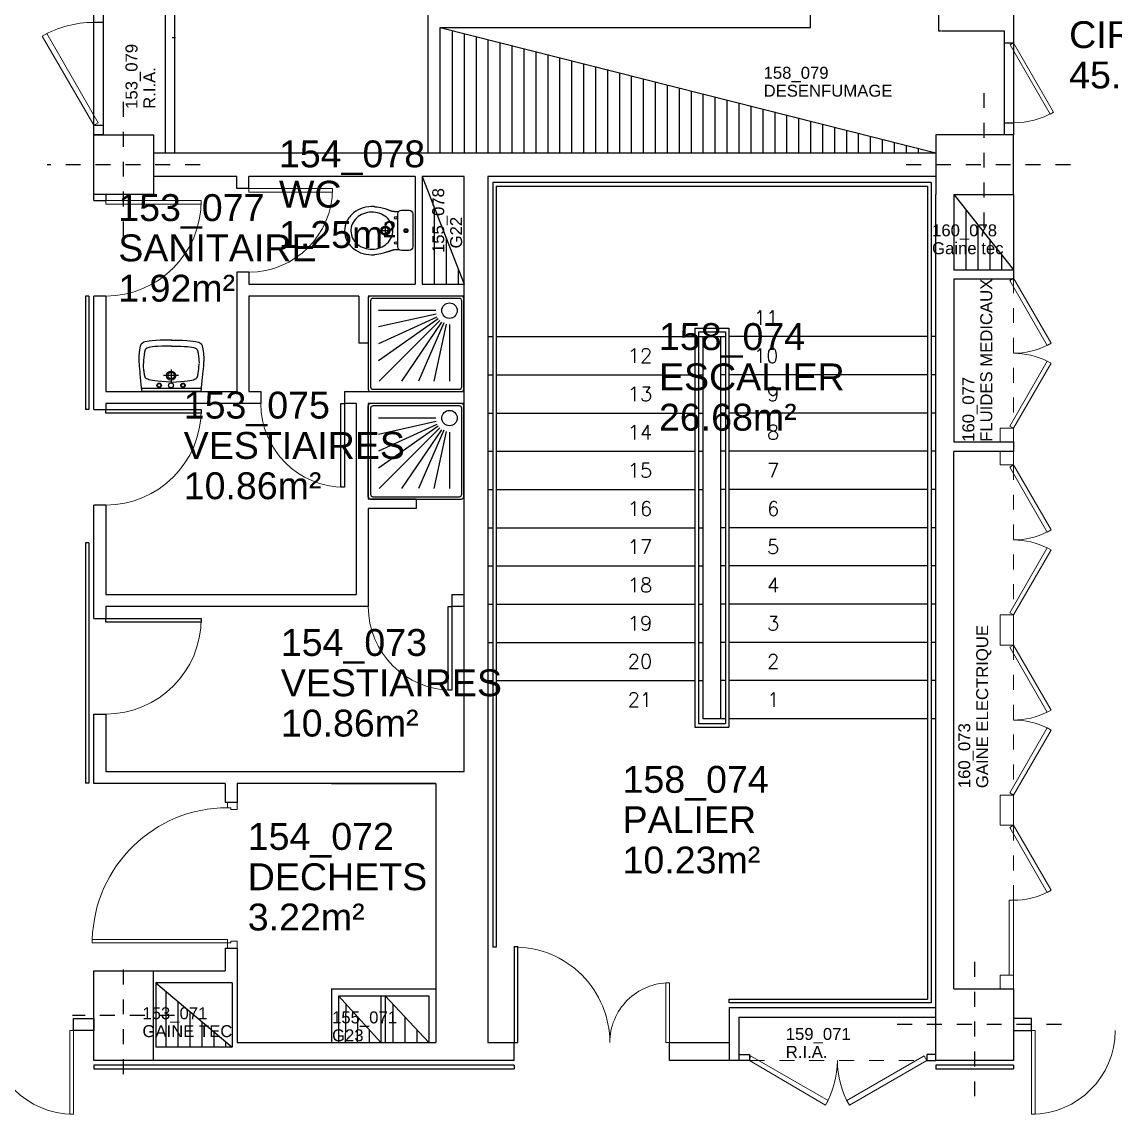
# Model space of a CAD drawing. Header units: metres. Extents: x -5 to 211, y -2 to 116.
# Drawn here: x 151.75 to 160.9, y 70.2 to 79.34 of the extents above; entities that cross this region are included whole.
import ezdxf

# ---------------------------------------------------------------- set-up
doc = ezdxf.new("R2010")
doc.units = ezdxf.units.M
doc.header["$MEASUREMENT"] = 0
doc.linetypes.add('CACHÉ', pattern=[0.25, 0.125, -0.125])
doc.linetypes.add('CONTINU', pattern=[0])
doc.layers.get('0').update_dxf_attribs({"linetype": 'CONTINUOUS'})
for name, color, linetype in [('001 axes', 1, 'CONTINUOUS'), ('004 isolation', 7, 'CONTINUOUS'), ('006 sanitaire', 5, 'CONTINUOUS'), ('009 main courante', 171, 'CONTINUOUS'), ('011 S1', 5, 'CONTINUOUS'), ('A_ACCÈS', 7, 'CONTINUOUS'), ('A_Etiqu_Gaine', 8, 'CONTINUOUS'), ('A_Etiqu_Gaine_code', 8, 'CONTINUOUS'), ('A_Etiqu_Local', 8, 'CONTINUOUS'), ('A_MURS_CLOI', 7, 'CONTINUOUS'), ('A_MURS_STRU', 7, 'CONTINU')]:
    doc.layers.add(name, color=color, linetype=linetype)
doc.layers.add('A_PORT', color=8, linetype='CONTINUOUS', lineweight=0)
doc.styles.add('Attribut', font='arial.ttf')
doc.styles.add('ROMANS', font='ROMANS')

# ---------------------------------------------------------------- blocks, each defined once
blk = doc.blocks.new('A_Etiqu_Local')
at = {"style": 'Attribut', "flags": 1}
for tag, p in [('CODE_HOPITAL', (-0.4463, 1.9645)), ('CODE_SITE', (-0.4463, 1.7395)), ('CODE_BATIMENT', (-0.4463, 1.5145)), ('CODE_SECTEUR', (-0.4463, 1.2895)), ('CODE_ETAGE', (-0.4463, 1.0645)), ('NOM_NORMALISE', (-0.4463, -0.843)), ('SECTEUR_ACTIVITE', (-0.4463, -1.068)), ('SOUS_SECTEUR_ACTIVITE', (-0.4463, -1.293)), ('VOLUME', (-0.4463, -1.518)), ('SERVICE', (-0.4463, -1.743)), ('CODE_UG', (-0.4463, -1.968)), ('CODE_UA', (-0.4463, -2.193)), ('CODE_POLE', (-0.4463, -2.418)), ('OCCUPANT_EXTERNE', (-0.4463, -2.643)), ('DISPONIBILITE', (-0.4463, -2.868)), ('ACCES_HANDICAPES', (-0.4463, -3.093)), ('NATURE_SOL', (-0.4463, -3.318)), ('RISQUE_LABORATOIRE', (-0.4463, -3.543)), ('AMIANTE', (-0.4463, -3.768))]:
    blk.add_attdef(tag, p, '', height=0.15, dxfattribs=at)
at = {"layer": 'A_Etiqu_Local', "style": 'Attribut'}
for tag, p in [('CODE_PIECE', (-0.4437, 0.5281)), ('NOM_USAGE', (-0.4437, 0.1906)), ('SURFACE', (-0.4437, -0.1469))]:
    blk.add_attdef(tag, p, '', height=0.225, dxfattribs=at)
blk = doc.blocks.new('A_Etiqu_Gaine')
at = {"style": 'Attribut', "flags": 1}
for tag, p in [('CODE_HOPITAL', (-0.4323, 0.8651)), ('CODE_SITE', (-0.4323, 0.7151)), ('CODE_BATIMENT', (-0.4323, 0.5651)), ('CODE_SECTEUR', (-0.4323, 0.4151)), ('CODE_ETAGE', (-0.4323, 0.2651)), ('NOM_NORMALISE', (-0.4323, -0.3349)), ('SECTEUR_ACTIVITE', (-0.4323, -0.4849)), ('SOUS_SECTEUR_ACTIVITE', (-0.4323, -0.6349)), ('SURFACE', (-0.4323, -0.7849)), ('CODE_UG', (-0.4323, -0.9349)), ('CODE_POLE', (-0.4323, -1.0849)), ('AMIANTE', (-0.4323, -1.2349))]:
    blk.add_attdef(tag, p, '', height=0.1, dxfattribs=at)
at = {"layer": 'A_Etiqu_Gaine', "style": 'Attribut'}
blk.add_attdef('NOM_USAGE', (-0.4323, -0.1849), '', height=0.1, dxfattribs=at)
at = {"layer": 'A_Etiqu_Gaine_code', "style": 'Attribut'}
blk.add_attdef('CODE_PIECE', (-0.4323, -0.0349), '', height=0.1, dxfattribs=at)
blk = doc.blocks.new('BROCA3-G161')
at = {"layer": '006 sanitaire', "linetype": 'Continuous'}
for points in [[(8.05018, 30.879095), (8.006218, 30.882061), (7.968984, 30.88499), (7.937865, 30.887901), (7.912252, 30.890812), (7.891534, 30.893743), (7.875098, 30.896712), (7.862335, 30.89974), (7.852633, 30.902845), (7.845381, 30.906046), (7.839968, 30.909362), (7.839968, 30.909362), (7.837767, 30.911074), (7.835843, 30.912845), (7.834166, 30.914704), (7.832704, 30.916678), (7.831427, 30.918792), (7.830305, 30.921073), (7.829308, 30.92355), (7.828404, 30.926248), (7.827564, 30.929194), (7.826757, 30.932415), (7.826757, 30.932415), (7.825166, 30.939728), (7.82361, 30.948098), (7.822114, 30.957372), (7.820703, 30.967399), (7.819402, 30.978027), (7.818236, 30.989105), (7.817228, 31.00048), (7.816405, 31.012003), (7.81579, 31.02352), (7.815409, 31.03488)], [(8.046824, 30.879095), (8.090782, 30.882061), (8.128014, 30.88499), (8.159131, 30.887901), (8.184743, 30.890812), (8.205462, 30.893743), (8.221898, 30.896712), (8.234662, 30.89974), (8.244365, 30.902845), (8.251617, 30.906046), (8.257031, 30.909362), (8.257031, 30.909362), (8.259231, 30.911074), (8.261154, 30.912845), (8.262831, 30.914704), (8.264293, 30.916678), (8.265569, 30.918792), (8.26669, 30.921073), (8.267687, 30.92355), (8.26859, 30.926248), (8.269429, 30.929194), (8.270236, 30.932415), (8.270236, 30.932415), (8.271826, 30.939726), (8.273381, 30.948081), (8.274875, 30.957313), (8.276283, 30.967259), (8.277581, 30.977754), (8.278743, 30.988633), (8.279745, 30.999732), (8.280561, 31.010885), (8.281165, 31.021929), (8.281534, 31.032698)]]:
    blk.add_lwpolyline(points, dxfattribs=at)
blk = doc.blocks.new('BROCA3-G162')
at = {"layer": '006 sanitaire', "linetype": 'Continuous'}
for points in [[(8.05018, 31.181126), (8.006218, 31.180733), (7.968984, 31.179865), (7.937865, 31.178559), (7.912252, 31.176854), (7.891534, 31.174787), (7.875098, 31.172396), (7.862335, 31.169719), (7.852633, 31.166794), (7.845381, 31.163659), (7.839968, 31.160352), (7.839968, 31.160352), (7.837767, 31.158641), (7.835843, 31.156869), (7.834166, 31.155011), (7.832704, 31.153038), (7.831427, 31.150924), (7.830305, 31.148642), (7.829308, 31.146166), (7.828404, 31.143469), (7.827564, 31.140523), (7.826757, 31.137302), (7.826757, 31.137302), (7.825166, 31.129988), (7.82361, 31.121619), (7.822114, 31.112344), (7.820703, 31.102317), (7.819402, 31.091688), (7.818236, 31.08061), (7.817228, 31.069234), (7.816405, 31.057711), (7.81579, 31.046194), (7.815409, 31.034834)], [(8.046824, 31.181126), (8.090782, 31.180733), (8.128014, 31.179865), (8.159131, 31.178559), (8.184743, 31.176854), (8.205462, 31.174787), (8.221898, 31.172396), (8.234662, 31.169719), (8.244365, 31.166794), (8.251617, 31.163659), (8.257031, 31.160352), (8.257031, 31.160352), (8.259231, 31.158641), (8.261154, 31.156869), (8.262831, 31.155011), (8.264293, 31.153038), (8.265569, 31.150924), (8.26669, 31.148642), (8.267687, 31.146166), (8.26859, 31.143469), (8.269429, 31.140523), (8.270236, 31.137302), (8.270236, 31.137302), (8.271826, 31.129991), (8.273381, 31.121636), (8.274875, 31.112403), (8.276283, 31.102457), (8.277581, 31.091961), (8.278743, 31.081081), (8.279745, 31.069982), (8.280561, 31.058829), (8.281165, 31.047785), (8.281534, 31.037016)]]:
    blk.add_lwpolyline(points, dxfattribs=at)
blk = doc.blocks.new('BROCA3-G160')
at = {"layer": '011 S1'}
for name in ['BROCA3-G162', 'BROCA3-G161']:
    blk.add_blockref(name, (0, 0), dxfattribs=at)

msp = doc.modelspace()

# ---------------------------------------------------------------- linework, layer by layer
at = {"layer": '001 axes', "color": 8, "linetype": 'CACHÉ'}
for p, q in [((152.6002, 77.5461), (152.6002, 78.7461)), ((159.8002, 78.7462), (159.8002, 77.5462)), ((153.2402, 78.1461), (151.9602, 78.1461)), ((160.5252, 78.1462), (159.0752, 78.1462)), ((152.6002, 70.5323), (152.6002, 71.51)), ((159.7252, 70.3461), (159.7252, 71.5461)), ((153.0274, 71.0211), (152.173, 71.0211)), ((160.4502, 70.9461), (159.0002, 70.9461))]:
    msp.add_line(p, q, dxfattribs=at)
at = {"layer": '004 isolation', "color": 8, "linetype": 'Continuous'}
msp.add_line((160.0502, 77.8961), (160.0502, 77.2665), dxfattribs=at)
at = {"layer": '006 sanitaire', "color": 8, "linetype": 'Continuous'}
for p, q in [((154.7907, 77.6619), (154.7907, 77.5398)), ((154.8396, 77.5936), (154.7272, 77.5936)), ((155.2138, 76.924), (154.7336, 76.924)), ((155.2162, 76.8948), (154.7336, 76.7875)), ((155.2235, 76.8704), (154.7336, 76.6461)), ((155.2333, 76.8558), (154.7336, 76.5047)), ((155.2479, 76.8411), (154.7385, 76.3341)), ((155.2625, 76.8265), (154.9261, 76.3341)), ((155.2796, 76.8216), (155.0675, 76.3341)), ((155.3015, 76.8119), (155.1967, 76.3341)), ((155.3283, 76.807), (155.3283, 76.3341)), ((152.9973, 76.431), (152.9973, 76.3289)), ((153.0605, 76.3799), (152.934, 76.3799)), ((153.2469, 76.2713), (152.7516, 76.2713)), ((153.2469, 76.2464), (152.7516, 76.2464)), ((154.6483, 75.3639), (154.6483, 76.1264)), ((155.2138, 76.0245), (154.7336, 76.0245)), ((155.2162, 75.9953), (154.7336, 75.888)), ((155.2235, 75.9709), (154.7336, 75.7466)), ((155.2333, 75.9563), (154.7336, 75.6052)), ((155.2479, 75.9416), (154.7385, 75.4346)), ((155.2625, 75.927), (154.9261, 75.4346)), ((155.2796, 75.9221), (155.0675, 75.4346)), ((155.3015, 75.9124), (155.1967, 75.4346)), ((155.3283, 75.9075), (155.3283, 75.4346))]:
    msp.add_line(p, q, dxfattribs=at)
for points in [[(154.6997, 77.7947, 0.092603), (154.6048, 77.7845, 0.097518), (154.5245, 77.7421, 0.107322), (154.4688, 77.6727, 0.116228), (154.4499, 77.5925, 0.11669), (154.4688, 77.5124, 0.108258), (154.5245, 77.4436, 0.098236), (154.6047, 77.402, 0.092772), (154.6997, 77.3927, 0.094013)], [(154.5169, 77.5318, 0.102556), (154.5564, 77.4812, 0.093461), (154.6132, 77.449, 0.177237), (154.7496, 77.4518, 0.093461), (154.805, 77.4864, 0.102556), (154.8424, 77.5385, 0.222732), (154.84, 77.6554, 0.102556), (154.8004, 77.7059, 0.093461), (154.7437, 77.7381, 0.177132), (154.6072, 77.7353, 0.093461), (154.5519, 77.7008, 0.102556), (154.5145, 77.6486, 0.222887), (154.5169, 77.5317)], [(154.6662, 76.2464), (155.4278, 76.2464, 0.414214), (155.4478, 76.2664), (155.4478, 77.0259, 0.414214), (155.4278, 77.0459), (154.6682, 77.0459)], [(154.6483, 76.2664, 0.436589), (154.6662, 76.2464), (154.6683, 76.2464)], [(154.6662, 75.3469), (155.4278, 75.3469, 0.414214), (155.4478, 75.3669), (155.4478, 76.1264, 0.414214), (155.4278, 76.1464), (154.6682, 76.1464)], [(154.6483, 75.3669, 0.436589), (154.6662, 75.3469), (154.6683, 75.3469)]]:
    msp.add_lwpolyline(points, format="xyb", dxfattribs=at)
for points in [[(154.7004, 77.7938), (154.7198, 77.7921), (154.7369, 77.79), (154.7521, 77.7875), (154.7654, 77.7849), (154.7771, 77.782), (154.7872, 77.7791), (154.796, 77.7762), (154.8036, 77.7734), (154.8102, 77.7707), (154.816, 77.7683), (154.816, 77.7683), (154.8186, 77.7672), (154.821, 77.7661), (154.8233, 77.7652), (154.8256, 77.7643), (154.8277, 77.7635), (154.8298, 77.7627), (154.8319, 77.762), (154.8339, 77.7614), (154.8359, 77.7608), (154.838, 77.7602), (154.838, 77.7602), (154.8402, 77.7597), (154.8423, 77.7592), (154.8446, 77.7587), (154.8468, 77.7583), (154.8491, 77.7579), (154.8514, 77.7575), (154.8536, 77.7572), (154.8559, 77.7569), (154.8582, 77.7566), (154.8604, 77.7563), (154.8604, 77.7563), (154.8649, 77.7559), (154.8692, 77.7555), (154.8735, 77.7553), (154.8778, 77.755), (154.882, 77.7549), (154.8863, 77.7548), (154.8907, 77.7547), (154.8952, 77.7547), (154.8997, 77.7547), (154.9045, 77.7547)], [(154.7004, 77.3934), (154.7198, 77.3963), (154.7369, 77.3992), (154.7521, 77.4021), (154.7654, 77.4049), (154.7771, 77.4076), (154.7872, 77.4102), (154.796, 77.4128), (154.8036, 77.4151), (154.8102, 77.4174), (154.816, 77.4194), (154.816, 77.4194), (154.8186, 77.4204), (154.821, 77.4213), (154.8233, 77.4221), (154.8256, 77.423), (154.8277, 77.4238), (154.8298, 77.4246), (154.8319, 77.4253), (154.8339, 77.4261), (154.8359, 77.4268), (154.838, 77.4275), (154.838, 77.4275), (154.8402, 77.4283), (154.8423, 77.429), (154.8446, 77.4297), (154.8468, 77.4304), (154.8491, 77.4311), (154.8514, 77.4318), (154.8536, 77.4324), (154.8559, 77.433), (154.8582, 77.4335), (154.8604, 77.4341), (154.8604, 77.4341), (154.8649, 77.4349), (154.8692, 77.4356), (154.8735, 77.4362), (154.8778, 77.4366), (154.882, 77.4369), (154.8863, 77.4371), (154.8907, 77.4372), (154.8952, 77.4373), (154.8997, 77.4373), (154.9045, 77.4373)], [(154.6483, 77.0259), (154.6483, 76.2634)], [(153.0012, 76.6781), (152.9498, 76.6773), (152.9062, 76.6761), (152.8698, 76.6743), (152.8398, 76.6721), (152.8155, 76.6694), (152.7962, 76.6663), (152.7811, 76.6628), (152.7696, 76.659), (152.7609, 76.6548), (152.7543, 76.6503), (152.7543, 76.6503), (152.7515, 76.6479), (152.7491, 76.6454), (152.747, 76.6427), (152.7451, 76.6399), (152.7434, 76.6368), (152.7419, 76.6334), (152.7406, 76.6298), (152.7393, 76.6257), (152.7382, 76.6213), (152.7371, 76.6164), (152.7371, 76.6164), (152.7361, 76.6111), (152.7351, 76.6054), (152.7342, 76.5994), (152.7332, 76.5931), (152.7324, 76.5866), (152.7316, 76.5801), (152.7308, 76.5735), (152.7301, 76.567), (152.7295, 76.5606), (152.729, 76.5544), (152.729, 76.5544), (152.7285, 76.5485), (152.7281, 76.5428), (152.7278, 76.5372), (152.7276, 76.5316), (152.7275, 76.5259), (152.7275, 76.5201), (152.7275, 76.5141), (152.7277, 76.5077), (152.728, 76.5009), (152.7283, 76.4936), (152.7283, 76.4936), (152.7294, 76.4772), (152.7309, 76.4587), (152.7327, 76.438), (152.7348, 76.4153), (152.7371, 76.3909), (152.7397, 76.3648), (152.7425, 76.3371), (152.7455, 76.3081), (152.7485, 76.2778), (152.7516, 76.2464)], [(152.9973, 76.6781), (153.0487, 76.6773), (153.0922, 76.6761), (153.1287, 76.6743), (153.1587, 76.6721), (153.183, 76.6694), (153.2023, 76.6663), (153.2173, 76.6628), (153.2289, 76.659), (153.2376, 76.6548), (153.2442, 76.6503), (153.2442, 76.6503), (153.2469, 76.6479), (153.2493, 76.6454), (153.2515, 76.6427), (153.2534, 76.6399), (153.2551, 76.6368), (153.2566, 76.6334), (153.2579, 76.6298), (153.2591, 76.6257), (153.2602, 76.6213), (153.2613, 76.6164), (153.2613, 76.6164), (153.2623, 76.6111), (153.2633, 76.6054), (153.2643, 76.5994), (153.2652, 76.5931), (153.2661, 76.5866), (153.2669, 76.5801), (153.2677, 76.5735), (153.2683, 76.567), (153.269, 76.5606), (153.2695, 76.5544), (153.2695, 76.5544), (153.27, 76.5485), (153.2704, 76.5428), (153.2707, 76.5372), (153.2709, 76.5316), (153.271, 76.5259), (153.271, 76.5201), (153.2709, 76.5141), (153.2708, 76.5077), (153.2705, 76.5009), (153.2701, 76.4936), (153.2701, 76.4936), (153.2691, 76.4772), (153.2676, 76.4587), (153.2658, 76.438), (153.2637, 76.4153), (153.2613, 76.3909), (153.2587, 76.3648), (153.2559, 76.3371), (153.253, 76.3081), (153.25, 76.2778), (153.2469, 76.2464)], [(154.6483, 76.1264), (154.6483, 75.3639)]]:
    msp.add_lwpolyline(points, dxfattribs=at)
for points in [[(154.9257, 77.7645), (154.9902, 77.7645, -0.414214), (155.0202, 77.7345), (155.0202, 77.4575, -0.414214), (154.9902, 77.4275), (154.9257, 77.4275, -0.414214), (154.8957, 77.4575), (154.8957, 77.7345, -0.414214)], [(154.6678, 77.0064), (154.6678, 76.2859, 0.414214), (154.6878, 76.2659), (155.4107, 76.2659, 0.414214), (155.4307, 76.2859), (155.4307, 77.0064, 0.414214), (155.4107, 77.0264), (154.6878, 77.0264, 0.414214)], [(154.6678, 76.1069), (154.6678, 75.3864, 0.414214), (154.6878, 75.3664), (155.4107, 75.3664, 0.414214), (155.4307, 75.3864), (155.4307, 76.1069, 0.414214), (155.4107, 76.1269), (154.6878, 76.1269, 0.414214)]]:
    msp.add_lwpolyline(points, format="xyb", close=True, dxfattribs=at)
for centre, radius in [((154.8786, 77.701), 0.0105), ((154.7907, 77.5936), 0.0383), ((154.7907, 77.5936), 0.0276), ((154.9641, 77.5936), 0.0166), ((154.9641, 77.5936), 0.00963), ((154.9641, 77.5936), 0.000007), ((154.8786, 77.491), 0.0105), ((155.3283, 76.924), 0.0647), ((152.9973, 76.3799), 0.0387), ((152.9973, 76.3799), 0.0274), ((152.8978, 76.2984), 0.0189), ((152.8978, 76.2984), 0.0144), ((152.9973, 76.2984), 0.0204), ((153.0968, 76.2984), 0.0189), ((153.0968, 76.2984), 0.0144), ((155.3283, 76.0245), 0.0647)]:
    msp.add_circle(centre, radius, dxfattribs=at)
for centre in [(154.6683, 77.0259), (154.6683, 76.1264)]:
    msp.add_arc(centre, 0.02, 89.92179, 179.9218, dxfattribs=at)
at = {"layer": '009 main courante', "color": 8, "linetype": 'Continuous'}
for p, q in [((155.6902, 77.9963), (155.6902, 71.5947)), ((159.3602, 77.9963), (159.3602, 71.129)), ((155.7202, 77.9663), (155.7202, 71.5947)), ((159.3302, 77.9663), (159.3302, 71.159)), ((152.2802, 77.0461), (152.2802, 76.0961)), ((152.3102, 77.0461), (152.2802, 77.0461)), ((152.3102, 77.0461), (152.3102, 76.0961)), ((157.3828, 76.7763), (157.3828, 73.4367)), ((157.3828, 76.7763), (157.6676, 76.7763)), ((157.4128, 76.7463), (157.4128, 73.4667)), ((157.4128, 76.7463), (157.6376, 76.7463)), ((157.6376, 76.7463), (157.6376, 73.4667)), ((157.6676, 76.7763), (157.6676, 73.4367)), ((152.3102, 76.0961), (152.2802, 76.0961)), ((152.2802, 74.981), (152.2802, 72.9666)), ((152.3102, 74.981), (152.2802, 74.981)), ((152.3102, 74.981), (152.3102, 72.9666)), ((157.3828, 73.4367), (157.6676, 73.4367)), ((157.4128, 73.4667), (157.6376, 73.4667)), ((152.3102, 72.9666), (152.2802, 72.9666)), ((155.7202, 71.5947), (155.6902, 71.5947)), ((157.6701, 71.129), (157.6701, 71.159)), ((152.3502, 70.6061), (152.3502, 70.5761)), ((155.8702, 70.6061), (155.8702, 70.5761)), ((159.4002, 70.6061), (159.4002, 70.5761)), ((160.0502, 70.6061), (160.0502, 70.5761))]:
    msp.add_line(p, q, dxfattribs=at)
for points in [[(159.3602, 77.9963), (155.6902, 77.9963)], [(155.7202, 77.9663), (159.3302, 77.9663)], [(157.6701, 71.159), (159.3302, 71.159)], [(159.3602, 71.129), (157.6701, 71.129)], [(155.8702, 70.6061), (152.3502, 70.6061)], [(152.3502, 70.5761), (155.8702, 70.5761)], [(160.0502, 70.6061), (159.4002, 70.6061)], [(159.4002, 70.5761), (160.0502, 70.5761)]]:
    msp.add_lwpolyline(points, dxfattribs=at)
at = {"layer": 'A_ACCÈS', "color": 8, "linetype": 'Continuous'}
for p, q in [((155.6502, 76.7063), (155.6902, 76.7063)), ((155.7202, 76.7063), (157.3828, 76.7063)), ((157.4128, 76.7063), (157.6376, 76.7063)), ((159.3302, 76.7063), (157.6676, 76.7063)), ((159.4002, 76.7063), (159.3602, 76.7063)), ((155.6502, 76.3863), (155.6902, 76.3863)), ((155.7202, 76.3863), (157.3828, 76.3863)), ((157.4128, 76.3863), (157.4528, 76.3863)), ((157.6376, 76.3863), (157.5976, 76.3863)), ((159.3302, 76.3863), (157.6676, 76.3863)), ((159.4002, 76.3863), (159.3602, 76.3863)), ((155.6502, 76.0664), (155.6902, 76.0664)), ((155.7202, 76.0664), (157.3828, 76.0664)), ((157.4128, 76.0664), (157.4528, 76.0664)), ((157.6376, 76.0664), (157.5976, 76.0664)), ((159.3302, 76.0664), (157.6676, 76.0664)), ((159.4002, 76.0664), (159.3602, 76.0664)), ((155.6502, 75.7464), (155.6902, 75.7464)), ((155.7202, 75.7464), (157.3828, 75.7464)), ((157.4128, 75.7464), (157.4528, 75.7464)), ((157.6376, 75.7464), (157.5976, 75.7464)), ((159.3302, 75.7464), (157.6676, 75.7464)), ((159.4002, 75.7464), (159.3602, 75.7464)), ((155.6523, 75.4265), (155.6923, 75.4265)), ((155.7202, 75.4265), (157.3828, 75.4265)), ((157.4128, 75.4265), (157.4528, 75.4265)), ((157.6376, 75.4265), (157.5976, 75.4265)), ((159.3302, 75.4265), (157.6676, 75.4265)), ((159.4002, 75.4265), (159.3602, 75.4265)), ((155.6502, 75.1065), (155.6902, 75.1065)), ((155.7202, 75.1065), (157.3828, 75.1065)), ((157.4128, 75.1065), (157.4528, 75.1065)), ((157.6376, 75.1065), (157.5976, 75.1065)), ((159.3302, 75.1065), (157.6676, 75.1065)), ((159.4002, 75.1065), (159.3602, 75.1065)), ((155.6502, 74.7865), (155.6902, 74.7865)), ((155.7202, 74.7865), (157.3828, 74.7865)), ((157.4128, 74.7865), (157.4528, 74.7865)), ((157.6376, 74.7865), (157.5976, 74.7865)), ((159.3302, 74.7865), (157.6676, 74.7865)), ((159.4002, 74.7865), (159.3602, 74.7865)), ((155.6502, 74.4666), (155.6902, 74.4666)), ((155.7202, 74.4666), (157.3828, 74.4666)), ((157.4128, 74.4666), (157.4528, 74.4666)), ((157.6376, 74.4666), (157.5976, 74.4666)), ((159.3302, 74.4666), (157.6676, 74.4666)), ((159.4002, 74.4666), (159.3602, 74.4666)), ((155.6502, 74.1466), (155.6902, 74.1466)), ((155.7202, 74.1466), (157.3828, 74.1466)), ((157.4128, 74.1466), (157.4528, 74.1466)), ((157.6376, 74.1466), (157.5976, 74.1466)), ((159.3302, 74.1466), (157.6676, 74.1466)), ((159.4002, 74.1466), (159.3602, 74.1466)), ((155.6502, 73.8267), (155.6902, 73.8267)), ((155.7202, 73.8267), (157.3828, 73.8267)), ((157.4128, 73.8267), (157.4528, 73.8267)), ((157.6376, 73.8267), (157.5976, 73.8267)), ((159.3302, 73.8267), (157.6676, 73.8267)), ((159.4002, 73.8267), (159.3602, 73.8267)), ((157.6376, 73.5067), (157.4528, 73.5067)), ((159.3302, 73.5067), (157.6676, 73.5067)), ((159.4002, 73.5067), (159.3602, 73.5067))]:
    msp.add_line(p, q, dxfattribs=at)
for points in [[(157.4528, 73.5067), (157.4528, 76.7063)], [(157.5976, 76.7063), (157.5976, 73.5067)]]:
    msp.add_lwpolyline(points, dxfattribs=at)
at = {"layer": 'A_MURS_CLOI', "color": 8, "linetype": 'Continuous'}
for p, q in [((160.0502, 83.8961), (160.0502, 78.3961)), ((155.1502, 78.2461), (155.1502, 80.5961)), ((158.3502, 79.2961), (158.3502, 80.0961)), ((159.4203, 80.0961), (159.4203, 79.2666)), ((153.0301, 78.2461), (153.0301, 79.4957)), ((152.9501, 78.2461), (152.9501, 79.4157)), ((155.2502, 79.2961), (158.3502, 79.2961)), ((155.2502, 79.2961), (159.4002, 78.2461)), ((155.2502, 78.2461), (155.2502, 79.2961)), ((155.3502, 79.2708), (155.3502, 78.2461)), ((159.4203, 79.2666), (159.4473, 79.2666)), ((159.4536, 79.2666), (159.9705, 79.2666)), ((159.9702, 79.2666), (159.9702, 78.3961)), ((153.0346, 79.2093), (153.0076, 79.2093)), ((155.4502, 79.2455), (155.4502, 78.2461)), ((155.5502, 79.2202), (155.5502, 78.2461)), ((155.6502, 79.1949), (155.6502, 78.2461)), ((155.7502, 79.1696), (155.7502, 78.2461)), ((159.9702, 79.1662), (160.0502, 79.1662)), ((155.8502, 79.1443), (155.8502, 78.2461)), ((155.9502, 79.119), (155.9502, 78.2461)), ((156.0502, 79.0937), (156.0502, 78.2461)), ((156.1502, 79.0684), (156.1502, 78.2461)), ((156.2502, 79.0431), (156.2502, 78.2461)), ((156.3502, 79.0178), (156.3502, 78.2461)), ((156.4502, 78.9925), (156.4502, 78.2461)), ((156.5502, 78.9672), (156.5502, 78.2461)), ((156.6502, 78.9419), (156.6502, 78.2461)), ((156.7502, 78.9166), (156.7502, 78.2461)), ((156.8502, 78.8913), (156.8502, 78.2461)), ((156.9502, 78.866), (156.9502, 78.2461)), ((157.0502, 78.8407), (157.0502, 78.2461)), ((157.1502, 78.8154), (157.1502, 78.2461)), ((157.2502, 78.7901), (157.2502, 78.2461)), ((157.3502, 78.7648), (157.3502, 78.2461)), ((157.4502, 78.7395), (157.4502, 78.2461)), ((157.5502, 78.7142), (157.5502, 78.2461)), ((157.6502, 78.6889), (157.6502, 78.2461)), ((157.7502, 78.6636), (157.7502, 78.2461)), ((157.8502, 78.6383), (157.8502, 78.2461)), ((157.9502, 78.613), (157.9502, 78.2461)), ((158.0502, 78.5877), (158.0502, 78.2461)), ((158.1502, 78.5624), (158.1502, 78.2461)), ((158.2502, 78.5371), (158.2502, 78.2461)), ((158.3502, 78.5118), (158.3502, 78.2461)), ((158.4502, 78.4865), (158.4502, 78.2461)), ((158.5501, 78.4612), (158.5501, 78.2461)), ((158.6501, 78.4359), (158.6501, 78.2461)), ((159.9702, 78.4966), (160.0502, 78.4966)), ((158.7501, 78.4106), (158.7501, 78.2461)), ((158.8501, 78.3853), (158.8501, 78.2461)), ((158.9501, 78.36), (158.9501, 78.2461)), ((159.0501, 78.3347), (159.0501, 78.2461)), ((159.1501, 78.3094), (159.1501, 78.2461)), ((159.2501, 78.2841), (159.2501, 78.2461)), ((153.5483, 77.9459), (153.5483, 78.0461)), ((153.6483, 77.9459), (153.6483, 78.0461)), ((155.0402, 78.0461), (155.0402, 77.1459)), ((155.1002, 78.0461), (155.1002, 77.1459)), ((155.1002, 78.0461), (155.4502, 77.1459)), ((152.3502, 77.8461), (152.3502, 77.8961)), ((152.4502, 77.8961), (152.4502, 77.8461)), ((153.6483, 77.9459), (153.5483, 77.9459)), ((159.4002, 71.0741), (159.4002, 77.8961)), ((159.5502, 77.8961), (159.5502, 77.2665)), ((159.5502, 77.8961), (160.0502, 77.2665)), ((160.0502, 77.8961), (160.0502, 77.1865)), ((152.3502, 77.8461), (152.4502, 77.8461)), ((155.2002, 77.7889), (155.2002, 77.1459)), ((159.6502, 77.7702), (159.6502, 77.2665)), ((159.7502, 77.6443), (159.7502, 77.2665)), ((155.3002, 77.5317), (155.3002, 77.1459)), ((159.8502, 77.5165), (159.8502, 77.2665)), ((159.9502, 77.3924), (159.9502, 77.2665)), ((153.6483, 77.2461), (153.5483, 77.2461)), ((153.5483, 77.2461), (153.5483, 76.2464)), ((153.6483, 77.2461), (153.6483, 77.1459)), ((155.4002, 77.2709), (155.4002, 77.1459)), ((159.5502, 77.1865), (159.5502, 75.8259)), ((153.6483, 77.1459), (155.0402, 77.1459)), ((155.1002, 77.1459), (155.4502, 77.1459)), ((152.4502, 77.0461), (152.3502, 77.0461)), ((152.3502, 76.0964), (152.3502, 77.0461)), ((152.4502, 77.0461), (152.4502, 76.2464)), ((153.6483, 77.0459), (153.6483, 76.2464)), ((154.5683, 77.0459), (153.6483, 77.0459)), ((154.5683, 77.0459), (154.5683, 76.652)), ((155.4502, 77.0459), (154.6483, 77.0459)), ((154.6483, 77.04), (154.6483, 76.652)), ((154.6483, 76.652), (154.5683, 76.652)), ((152.4502, 76.2464), (153.5483, 76.2464)), ((153.6483, 76.2464), (153.7483, 76.2464)), ((153.7483, 76.2464), (153.7483, 76.1464)), ((154.4483, 76.2464), (154.4483, 76.1464)), ((154.4483, 76.2464), (155.4502, 76.2464)), ((152.4502, 76.1464), (152.4502, 76.0964)), ((153.7483, 76.1464), (152.4502, 76.1464)), ((154.5483, 76.1464), (154.4483, 76.1464)), ((154.5483, 76.1464), (154.5483, 74.5464)), ((155.4502, 76.1464), (154.6483, 76.1464)), ((154.6483, 76.1464), (154.6483, 75.3469)), ((152.3502, 76.0964), (152.4502, 76.0964)), ((160.0502, 75.8259), (160.0502, 75.7459)), ((159.5502, 71.2461), (159.5502, 75.7459)), ((155.0492, 75.3469), (154.6483, 75.3469)), ((155.0492, 75.3469), (155.0492, 75.2669)), ((152.4502, 75.2964), (152.3502, 75.2964)), ((152.3502, 74.3464), (152.3502, 75.2964)), ((152.4502, 75.2964), (152.4502, 74.5464)), ((155.0492, 75.2669), (154.6483, 75.2669)), ((154.6483, 75.2669), (154.6483, 74.4464)), ((152.4502, 74.5464), (154.5483, 74.5464)), ((155.3483, 74.5464), (155.3483, 74.4464)), ((155.3483, 74.5464), (155.4502, 74.5464)), ((152.4502, 74.4464), (152.4502, 74.3464)), ((154.6483, 74.4464), (152.4502, 74.4464)), ((155.4502, 74.4464), (155.3483, 74.4464)), ((152.3502, 74.3464), (152.4502, 74.3464)), ((152.3502, 73.5464), (152.4502, 73.5464)), ((152.3502, 72.9661), (152.3502, 73.5464)), ((152.4502, 73.5464), (152.4502, 73.0661)), ((152.4502, 73.0661), (155.4502, 73.0661)), ((153.4498, 72.9661), (152.3502, 72.9661)), ((153.4498, 72.9661), (153.4498, 72.8059)), ((153.5498, 72.9661), (153.5498, 72.8059)), ((155.2148, 72.9661), (153.5498, 72.9661)), ((155.2148, 72.9661), (155.2148, 70.7961)), ((153.5498, 72.8059), (153.4498, 72.8059)), ((153.4498, 71.5861), (153.4498, 71.3961)), ((153.5498, 71.5861), (153.5498, 70.7961)), ((152.8502, 71.3961), (153.4498, 71.3961)), ((153.5101, 71.2961), (152.8701, 71.2961)), ((152.8701, 71.2961), (152.8701, 70.7561)), ((152.8701, 71.2961), (153.5101, 70.7561)), ((153.5101, 71.2961), (153.5101, 70.7561)), ((152.9543, 71.225), (152.9543, 70.7561)), ((154.3398, 71.2461), (154.3398, 70.7961)), ((153.0543, 71.1406), (153.0543, 70.7561)), ((154.3998, 71.1861), (154.7548, 70.7961)), ((154.3998, 71.1861), (154.3998, 70.7961)), ((154.4593, 71.1208), (154.4548, 70.7961)), ((154.7548, 71.1861), (154.7548, 70.7961)), ((154.7548, 71.1861), (155.1548, 71.1861)), ((154.7898, 71.1861), (155.1548, 70.7961)), ((154.7898, 71.1861), (154.7898, 70.7961)), ((154.8548, 71.1167), (154.8548, 70.7961)), ((155.1548, 71.1861), (155.1548, 70.7961)), ((153.1543, 71.0563), (153.1543, 70.7561)), ((157.6701, 71.089), (159.4002, 71.089)), ((157.6701, 71.089), (157.6701, 70.6461)), ((153.2543, 70.9719), (153.2543, 70.7561)), ((154.5578, 71.0126), (154.5548, 70.7961)), ((154.9548, 71.0098), (154.9548, 70.7961)), ((157.7501, 71.009), (159.4002, 71.009)), ((157.7501, 71.009), (157.7501, 70.6461)), ((160.2002, 70.9965), (160.0502, 70.9965)), ((160.2002, 70.8965), (160.2002, 70.9965)), ((153.3543, 70.8875), (153.3543, 70.7561)), ((154.6548, 70.903), (154.6548, 70.7961)), ((155.0548, 70.903), (155.0548, 70.7961)), ((160.0502, 70.8965), (160.2002, 70.8965)), ((153.5101, 70.7561), (152.8701, 70.7561)), ((153.4543, 70.8031), (153.4543, 70.7561)), ((157.1702, 70.6461), (157.1702, 70.7961)), ((157.7501, 70.6461), (157.1702, 70.6461))]:
    msp.add_line(p, q, dxfattribs=at)
for points in [[(152.4302, 79.4157), (152.4302, 78.3961), (152.3502, 78.3961), (152.3502, 79.6961)], [(152.4302, 79.3357), (152.3502, 79.3357)], [(152.3502, 78.4761), (152.4302, 78.4761)], [(152.8502, 78.2461), (159.4002, 78.2461), (159.4002, 78.0461), (155.6502, 78.0461)], [(159.5502, 77.2665), (160.0502, 77.2665)], [(160.0502, 77.1865), (159.5502, 77.1865)], [(159.5502, 75.8259), (160.0502, 75.8259)], [(160.0502, 75.7459), (159.5502, 75.7459)], [(157.1702, 70.7961), (157.6701, 70.7961)], [(157.7501, 70.6961), (157.8402, 70.6961), (157.8402, 70.6461), (157.7501, 70.6461)]]:
    msp.add_lwpolyline(points, dxfattribs=at)
for points in [[(154.4483, 76.1464), (154.4483, 75.4464), (154.4183, 75.4464), (154.4183, 76.1464)], [(152.4502, 76.0964), (153.2502, 76.0964), (153.2502, 76.0664), (152.4502, 76.0664)], [(155.3483, 74.4464), (155.3483, 73.7464), (155.3183, 73.7464), (155.3183, 74.4464)], [(152.4502, 74.3464), (153.2502, 74.3464), (153.2502, 74.3164), (152.4502, 74.3164)], [(155.9002, 70.7961), (155.9002, 71.5961), (155.8702, 71.5961), (155.8702, 70.7961)], [(152.1802, 70.8965), (152.1802, 70.9965), (152.3502, 70.9965), (152.3502, 70.8965)], [(159.4002, 70.6461), (159.4002, 70.6961), (159.3252, 70.6961), (159.3252, 70.6461)]]:
    msp.add_lwpolyline(points, close=True, dxfattribs=at)
at = {"layer": 'A_MURS_STRU', "color": 8, "linetype": 'Continuous'}
for p, q in [((152.3502, 71.3961), (152.8502, 71.3961)), ((152.3502, 70.6461), (152.3502, 71.3961)), ((152.8502, 70.6461), (152.8502, 71.3961)), ((155.8702, 70.6461), (155.8702, 70.7961)), ((152.8502, 70.6461), (152.3502, 70.6461))]:
    msp.add_line(p, q, dxfattribs=at)
msp.add_lwpolyline([(152.8502, 77.8961), (152.3502, 77.8961), (152.3502, 78.3961), (152.8502, 78.3961)], close=True, dxfattribs=at)
for points in [[(159.5502, 77.8961), (160.0502, 77.8961), (160.0502, 78.3961), (159.4002, 78.3961), (159.4002, 77.8961)], [(153.5483, 78.0461), (152.8502, 78.0461)], [(155.0402, 78.0461), (153.6483, 78.0461)], [(155.4502, 78.0461), (155.1002, 78.0461)], [(155.4502, 73.0661), (155.4502, 78.0461)], [(155.6502, 78.0461), (155.6502, 70.7961)], [(154.3398, 72.9661), (155.2148, 72.9661)], [(153.4498, 71.5861), (153.5498, 71.5861)], [(154.3398, 71.2461), (155.2148, 71.2461)], [(159.5502, 71.2461), (160.0502, 71.2461), (160.0502, 70.6461), (159.4002, 70.6461), (159.4002, 71.0741)], [(154.3998, 71.1861), (155.1548, 71.1861)], [(153.5498, 70.7961), (155.2148, 70.7961)], [(155.6502, 70.7961), (155.8702, 70.7961)], [(155.8702, 70.6461), (152.8502, 70.6461)]]:
    msp.add_lwpolyline(points, dxfattribs=at)
at = {"layer": 'A_PORT', "color": 8, "linetype": 'Continuous'}
for p, q in [((151.9195, 79.2221), (151.9568, 79.2436)), ((152.3502, 78.4761), (151.9195, 79.2221)), ((151.9568, 79.2436), (152.3875, 78.4976)), ((160.0212, 79.1494), (160.0502, 79.1662)), ((160.0502, 79.1662), (160.385, 78.5863)), ((160.356, 78.5695), (160.0212, 79.1494)), ((160.385, 78.5863), (160.356, 78.5695)), ((152.3875, 78.4976), (152.3502, 78.4761)), ((153.6483, 77.9461), (154.3483, 77.9461)), ((153.6483, 77.9161), (153.6483, 77.9461)), ((154.3483, 77.9161), (153.6483, 77.9161)), ((154.3483, 77.9461), (154.3483, 77.9161)), ((152.4502, 77.8461), (153.2502, 77.8461)), ((152.4502, 77.8161), (152.4502, 77.8461)), ((153.2502, 77.8161), (152.4502, 77.8161)), ((153.2502, 77.8461), (153.2502, 77.8161)), ((160.0502, 77.1959), (160.0175, 77.1771)), ((160.0175, 77.1771), (160.3318, 76.6328)), ((160.3644, 76.6517), (160.0502, 77.1959)), ((160.3318, 76.6328), (160.3644, 76.6517)), ((160.0175, 75.9578), (160.3318, 76.5021)), ((160.3644, 76.4833), (160.0502, 75.939)), ((160.3318, 76.5021), (160.3644, 76.4833)), ((160.0502, 75.939), (159.9377, 75.939)), ((159.9377, 75.939), (159.9377, 75.8259)), ((160.0502, 75.939), (160.0175, 75.9578)), ((160.0502, 75.8259), (160.0502, 75.939)), ((159.9377, 75.8259), (160.0502, 75.8259)), ((159.9377, 75.7459), (160.0502, 75.7459)), ((159.9377, 75.6329), (159.9377, 75.7459)), ((160.0502, 75.7459), (160.0502, 75.6329)), ((160.0502, 75.6329), (159.9377, 75.6329)), ((160.0502, 75.6329), (160.0175, 75.614)), ((160.0175, 75.614), (160.3318, 75.0698)), ((160.3644, 75.0886), (160.0502, 75.6329)), ((160.3318, 75.0698), (160.3644, 75.0886)), ((160.0175, 74.3948), (160.3318, 74.9391)), ((160.3644, 74.9202), (160.0502, 74.3759)), ((160.3318, 74.9391), (160.3644, 74.9202)), ((159.9377, 74.3759), (160.0502, 74.3759)), ((159.9377, 74.1245), (159.9377, 74.3759)), ((160.0502, 74.3759), (160.0175, 74.3948)), ((160.0502, 74.3759), (160.0502, 74.1245)), ((160.0502, 74.1245), (159.9377, 74.1245)), ((160.0502, 74.1245), (160.0175, 74.1057)), ((160.0175, 74.1057), (160.3318, 73.5614)), ((160.3644, 73.5802), (160.0502, 74.1245)), ((160.3318, 73.5614), (160.3644, 73.5802)), ((160.0175, 72.8864), (160.3318, 73.4307)), ((160.3644, 73.4118), (160.0502, 72.8675)), ((160.3318, 73.4307), (160.3644, 73.4118)), ((159.9377, 72.8675), (160.0502, 72.8675)), ((159.9377, 72.6162), (159.9377, 72.8675)), ((160.0502, 72.8675), (160.0175, 72.8864)), ((160.0502, 72.8675), (160.0502, 72.6162)), ((153.4698, 72.8059), (153.4698, 72.762)), ((153.5498, 72.8059), (153.4698, 72.8059)), ((153.4698, 72.762), (153.4976, 72.762)), ((153.4976, 72.762), (153.4976, 72.746)), ((153.5498, 72.8059), (153.5498, 72.746)), ((153.4976, 72.746), (153.5498, 72.746)), ((160.0502, 72.6162), (159.9377, 72.6162)), ((160.0502, 72.6162), (160.0175, 72.5973)), ((160.0175, 72.5973), (160.3318, 72.053)), ((160.3644, 72.0719), (160.0502, 72.6162)), ((160.3318, 72.053), (160.3644, 72.0719)), ((160.0125, 71.3592), (160.0125, 71.9877)), ((160.0125, 71.9877), (160.0502, 71.9877)), ((160.0502, 71.9877), (160.0502, 71.3592)), ((152.3382, 71.66), (152.3382, 71.63)), ((153.4698, 71.66), (152.3382, 71.66)), ((153.4698, 71.5861), (153.4698, 71.66)), ((153.4976, 71.63), (152.3382, 71.63)), ((153.5498, 71.5861), (153.4698, 71.5861)), ((153.4976, 71.63), (153.4976, 71.646)), ((153.4976, 71.646), (153.5498, 71.646)), ((153.5498, 71.5861), (153.5498, 71.646)), ((157.1702, 71.2961), (157.1402, 71.2961)), ((157.1402, 71.2961), (157.1402, 70.7961)), ((157.1702, 70.7961), (157.1702, 71.2961)), ((159.9377, 71.3592), (160.0502, 71.3592)), ((159.9377, 71.2461), (159.9377, 71.3592)), ((160.0502, 71.3592), (160.0125, 71.3592)), ((160.0502, 71.3592), (160.0502, 71.2461)), ((160.0502, 71.2461), (159.9377, 71.2461)), ((152.1502, 70.1965), (152.1502, 70.8965)), ((152.1502, 70.8965), (152.1802, 70.8965)), ((152.1802, 70.8965), (152.1802, 70.1965)), ((160.2002, 70.8965), (160.2002, 70.1965)), ((160.2302, 70.8965), (160.2002, 70.8965)), ((160.2302, 70.1965), (160.2302, 70.8965)), ((157.1402, 70.7961), (157.1702, 70.7961)), ((157.8477, 70.6851), (157.8402, 70.6461)), ((158.4972, 70.3101), (157.8477, 70.6851)), ((158.6532, 70.3101), (159.3027, 70.6851)), ((159.3027, 70.6851), (159.3252, 70.6461)), ((157.8402, 70.6461), (158.4747, 70.2711)), ((159.3252, 70.6461), (158.6757, 70.2711)), ((158.4747, 70.2711), (158.4972, 70.3101)), ((158.6757, 70.2711), (158.6532, 70.3101)), ((152.1802, 70.1965), (152.1502, 70.1965)), ((160.2002, 70.1965), (160.2302, 70.1965))]:
    msp.add_line(p, q, dxfattribs=at)
at = {"layer": 'A_PORT', "color": 8, "linetype": 'CACHÉ'}
for p, q in [((160.0502, 77.1959), (160.0502, 75.939)), ((160.0502, 75.6329), (160.0502, 74.3759)), ((160.0502, 74.1245), (160.0502, 72.8675)), ((160.0502, 71.9877), (160.0502, 72.6162)), ((157.8402, 70.6461), (159.3252, 70.6461))]:
    msp.add_line(p, q, dxfattribs=at)
at = {"layer": 'A_PORT', "color": 8, "linetype": 'Continuous'}
for centre, radius, start, end in [((152.3502, 78.4761), 0.8614, 90, 120.00002), ((160.0502, 79.1662), 0.6696, 270, 300.00002), ((153.6483, 77.9461), 0.7, 270.00008, 0.00001), ((152.4502, 77.8461), 0.8, 270, 0), ((160.0502, 77.1959), 0.6285, 270, 296.56632), ((160.0502, 75.939), 0.6285, 63.43368, 90), ((154.4483, 76.1464), 0.7, 180.00001, 270), ((152.4502, 76.0964), 0.8, 270, 0), ((160.0502, 75.6329), 0.6285, 270, 296.56632), ((160.0502, 74.3759), 0.6285, 63.43368, 89.99999), ((155.3483, 74.4464), 0.7, 180.00001, 270), ((152.4502, 74.3464), 0.8, 270, 0), ((160.0502, 74.1245), 0.6285, 270, 296.56632), ((160.0502, 72.8675), 0.6285, 63.43368, 89.99999), ((153.4698, 71.63), 1.132, 90, 178.48138), ((160.0502, 72.6162), 0.6285, 270, 296.56632), ((155.8702, 70.7961), 0.8, 359.99998, 90), ((157.1702, 70.7961), 0.5, 90, 180.00001), ((152.1802, 70.8965), 0.7, 180.00001, 270), ((160.2002, 70.8965), 0.7, 270, 0), ((157.8252, 70.6461), 0.75, 329.99999, 359.92086), ((159.3252, 70.6461), 0.75, 180.00001, 210)]:
    msp.add_arc(centre, radius, start, end, dxfattribs=at)

# ---------------------------------------------------------------- block references
at = {"layer": '006 sanitaire', "color": 8}
msp.add_blockref('BROCA3-G160', (144.9502, 45.4461), dxfattribs=at)
at = {"layer": 'A_Etiqu_Gaine', "color": 8}
ref = msp.add_blockref('A_Etiqu_Gaine', (152.6813, 79.0461), dxfattribs=dict(at, rotation=90))
ref.add_attrib('CODE_PIECE', '153_079', (152.7162, 78.6137), dxfattribs={"layer": 'A_Etiqu_Gaine_code', "height": 0.1, "rotation": 90, "style": 'Attribut'})
ref.add_attrib('NOM_USAGE', 'R.I.A.', (152.8662, 78.6137), dxfattribs={"height": 0.1, "rotation": 90, "style": 'Attribut'})
ref = msp.add_blockref('A_Etiqu_Gaine', (158.3898, 78.9003), dxfattribs=at)
ref.add_attrib('CODE_PIECE', '158_079', (157.9575, 78.8655), dxfattribs={"layer": 'A_Etiqu_Gaine_code', "height": 0.1, "style": 'Attribut'})
ref.add_attrib('NOM_USAGE', 'DESENFUMAGE', (157.9575, 78.7155), dxfattribs={"height": 0.1, "style": 'Attribut'})
ref = msp.add_blockref('A_Etiqu_Gaine', (155.2488, 77.8386), dxfattribs=dict(at, rotation=90))
ref.add_attrib('CODE_PIECE', '155_078', (155.2836, 77.4063), dxfattribs={"layer": 'A_Etiqu_Gaine_code', "height": 0.1, "rotation": 90, "style": 'Attribut'})
ref.add_attrib('NOM_USAGE', ' G22', (155.4336, 77.4063), dxfattribs={"height": 0.1, "rotation": 90, "style": 'Attribut'})
ref = msp.add_blockref('A_Etiqu_Gaine', (159.8002, 77.5813), dxfattribs=at)
ref.add_attrib('CODE_PIECE', '160_078', (159.3679, 77.5465), dxfattribs={"layer": 'A_Etiqu_Gaine_code', "height": 0.1, "style": 'Attribut'})
ref.add_attrib('NOM_USAGE', 'Gaine tec', (159.3679, 77.3965), dxfattribs={"height": 0.1, "style": 'Attribut'})
ref = msp.add_blockref('A_Etiqu_Gaine', (159.6866, 76.2581), dxfattribs=dict(at, rotation=90))
ref.add_attrib('CODE_PIECE', '160_077', (159.7214, 75.8257), dxfattribs={"layer": 'A_Etiqu_Gaine_code', "height": 0.1, "rotation": 90, "style": 'Attribut'})
ref.add_attrib('NOM_USAGE', 'FLUIDES MEDICAUX', (159.8714, 75.8257), dxfattribs={"height": 0.1, "rotation": 90, "style": 'Attribut'})
ref = msp.add_blockref('A_Etiqu_Gaine', (159.6525, 73.3584), dxfattribs=dict(at, rotation=90))
ref.add_attrib('CODE_PIECE', '160_073', (159.6873, 72.9261), dxfattribs={"layer": 'A_Etiqu_Gaine_code', "height": 0.1, "rotation": 90, "style": 'Attribut'})
ref.add_attrib('NOM_USAGE', 'GAINE ELECTRIQUE', (159.8373, 72.9261), dxfattribs={"height": 0.1, "rotation": 90, "style": 'Attribut'})
ref = msp.add_blockref('A_Etiqu_Gaine', (153.1901, 71.0261), dxfattribs=at)
ref.add_attrib('CODE_PIECE', '153_071', (152.7577, 70.9913), dxfattribs={"layer": 'A_Etiqu_Gaine_code', "height": 0.1, "style": 'Attribut'})
ref.add_attrib('NOM_USAGE', 'GAINE TEC', (152.7577, 70.8413), dxfattribs={"height": 0.1, "style": 'Attribut'})
ref = msp.add_blockref('A_Etiqu_Gaine', (154.7773, 70.9911), dxfattribs=at)
ref.add_attrib('CODE_PIECE', '155_071', (154.345, 70.9563), dxfattribs={"layer": 'A_Etiqu_Gaine_code', "height": 0.1, "style": 'Attribut'})
ref.add_attrib('NOM_USAGE', 'G23', (154.345, 70.8063), dxfattribs={"height": 0.1, "style": 'Attribut'})
ref = msp.add_blockref('A_Etiqu_Gaine', (158.5752, 70.8525), dxfattribs=at)
ref.add_attrib('CODE_PIECE', '159_071', (158.1428, 70.8177), dxfattribs={"layer": 'A_Etiqu_Gaine_code', "height": 0.1, "style": 'Attribut'})
ref.add_attrib('NOM_USAGE', 'R.I.A.', (158.1428, 70.6677), dxfattribs={"height": 0.1, "style": 'Attribut'})
at = {"layer": 'A_Etiqu_Local', "color": 8}
ref = msp.add_blockref('A_Etiqu_Local', (160.9586, 78.9317), dxfattribs=at)
ref.add_attrib('CODE_PIECE', '161_079', (160.515, 79.4598), dxfattribs={"height": 0.225, "style": 'Attribut'})
ref.add_attrib('NOM_USAGE', 'CIRCULATION', (160.515, 79.1223), dxfattribs={"height": 0.225, "style": 'Attribut'})
ref.add_attrib('SURFACE', '45.80m²', (160.515, 78.7848), dxfattribs={"height": 0.225, "style": 'Attribut'})
ref = msp.add_blockref('A_Etiqu_Local', (154.3442, 77.596), dxfattribs=at)
ref.add_attrib('CODE_PIECE', '154_078', (153.9006, 78.1241), dxfattribs={"height": 0.225, "style": 'Attribut'})
ref.add_attrib('NOM_USAGE', 'WC', (153.9006, 77.7866), dxfattribs={"height": 0.225, "style": 'Attribut'})
ref.add_attrib('SURFACE', '1.25m²', (153.9006, 77.4491), dxfattribs={"height": 0.225, "style": 'Attribut'})
ref = msp.add_blockref('A_Etiqu_Local', (152.9992, 77.1463), dxfattribs=at)
ref.add_attrib('CODE_PIECE', '153_077', (152.5556, 77.6744), dxfattribs={"height": 0.225, "style": 'Attribut'})
ref.add_attrib('NOM_USAGE', 'SANITAIRE', (152.5556, 77.3369), dxfattribs={"height": 0.225, "style": 'Attribut'})
ref.add_attrib('SURFACE', '1.92m²', (152.5556, 76.9994), dxfattribs={"height": 0.225, "style": 'Attribut'})
ref = msp.add_blockref('A_Etiqu_Local', (157.5252, 76.0664), dxfattribs=at)
ref.add_attrib('CODE_PIECE', '158_074', (157.0816, 76.5945), dxfattribs={"height": 0.225, "style": 'Attribut'})
ref.add_attrib('NOM_USAGE', 'ESCALIER', (157.0816, 76.257), dxfattribs={"height": 0.225, "style": 'Attribut'})
ref.add_attrib('SURFACE', '26.68m²', (157.0816, 75.9195), dxfattribs={"height": 0.225, "style": 'Attribut'})
ref = msp.add_blockref('A_Etiqu_Local', (153.5472, 75.4923), dxfattribs=at)
ref.add_attrib('CODE_PIECE', '153_075', (153.1035, 76.0204), dxfattribs={"height": 0.225, "style": 'Attribut'})
ref.add_attrib('NOM_USAGE', 'VESTIAIRES', (153.1035, 75.6829), dxfattribs={"height": 0.225, "style": 'Attribut'})
ref.add_attrib('SURFACE', '10.86m²', (153.1035, 75.3454), dxfattribs={"height": 0.225, "style": 'Attribut'})
ref = msp.add_blockref('A_Etiqu_Local', (154.3599, 73.505), dxfattribs=at)
ref.add_attrib('CODE_PIECE', '154_073', (153.9162, 74.0331), dxfattribs={"height": 0.225, "style": 'Attribut'})
ref.add_attrib('NOM_USAGE', 'VESTIAIRES', (153.9162, 73.6956), dxfattribs={"height": 0.225, "style": 'Attribut'})
ref.add_attrib('SURFACE', '10.86m²', (153.9162, 73.3581), dxfattribs={"height": 0.225, "style": 'Attribut'})
ref = msp.add_blockref('A_Etiqu_Local', (157.2204, 72.3588), dxfattribs=at)
ref.add_attrib('CODE_PIECE', '158_074', (156.7767, 72.8869), dxfattribs={"height": 0.225, "style": 'Attribut'})
ref.add_attrib('NOM_USAGE', 'PALIER', (156.7767, 72.5494), dxfattribs={"height": 0.225, "style": 'Attribut'})
ref.add_attrib('SURFACE', '10.23m²', (156.7767, 72.2119), dxfattribs={"height": 0.225, "style": 'Attribut'})
ref = msp.add_blockref('A_Etiqu_Local', (154.083, 71.8811), dxfattribs=at)
ref.add_attrib('CODE_PIECE', '154_072', (153.6394, 72.4092), dxfattribs={"height": 0.225, "style": 'Attribut'})
ref.add_attrib('NOM_USAGE', 'DECHETS', (153.6394, 72.0717), dxfattribs={"height": 0.225, "style": 'Attribut'})
ref.add_attrib('SURFACE', '3.22m²', (153.6394, 71.7342), dxfattribs={"height": 0.225, "style": 'Attribut'})

# ---------------------------------------------------------------- texts
at = {"layer": 'A_ACCÈS', "color": 8, "linetype": 'Continuous', "style": 'ROMANS'}
for s, p in [('11', (157.8761, 76.8063)), ('12', (156.8192, 76.4863)), ('10', (157.8761, 76.4863)), ('13', (156.8192, 76.1664)), ('9', (157.9864, 76.1664)), ('14', (156.8192, 75.8464)), ('8', (157.9864, 75.8464)), ('15', (156.8192, 75.5265)), ('7', (157.9864, 75.5265)), ('16', (156.8192, 75.2065)), ('6', (157.9864, 75.2065)), ('17', (156.8192, 74.8865)), ('5', (157.9864, 74.8865)), ('18', (156.8192, 74.5666)), ('4', (157.9864, 74.5666)), ('19', (156.8192, 74.2466)), ('3', (157.9864, 74.2466)), ('20', (156.8192, 73.9267)), ('2', (157.9864, 73.9267)), ('21', (156.8192, 73.6067)), ('1', (157.9864, 73.6067))]:
    msp.add_text(s, height=0.12, dxfattribs=at).set_placement(p)

doc.saveas('drawing.dxf')
